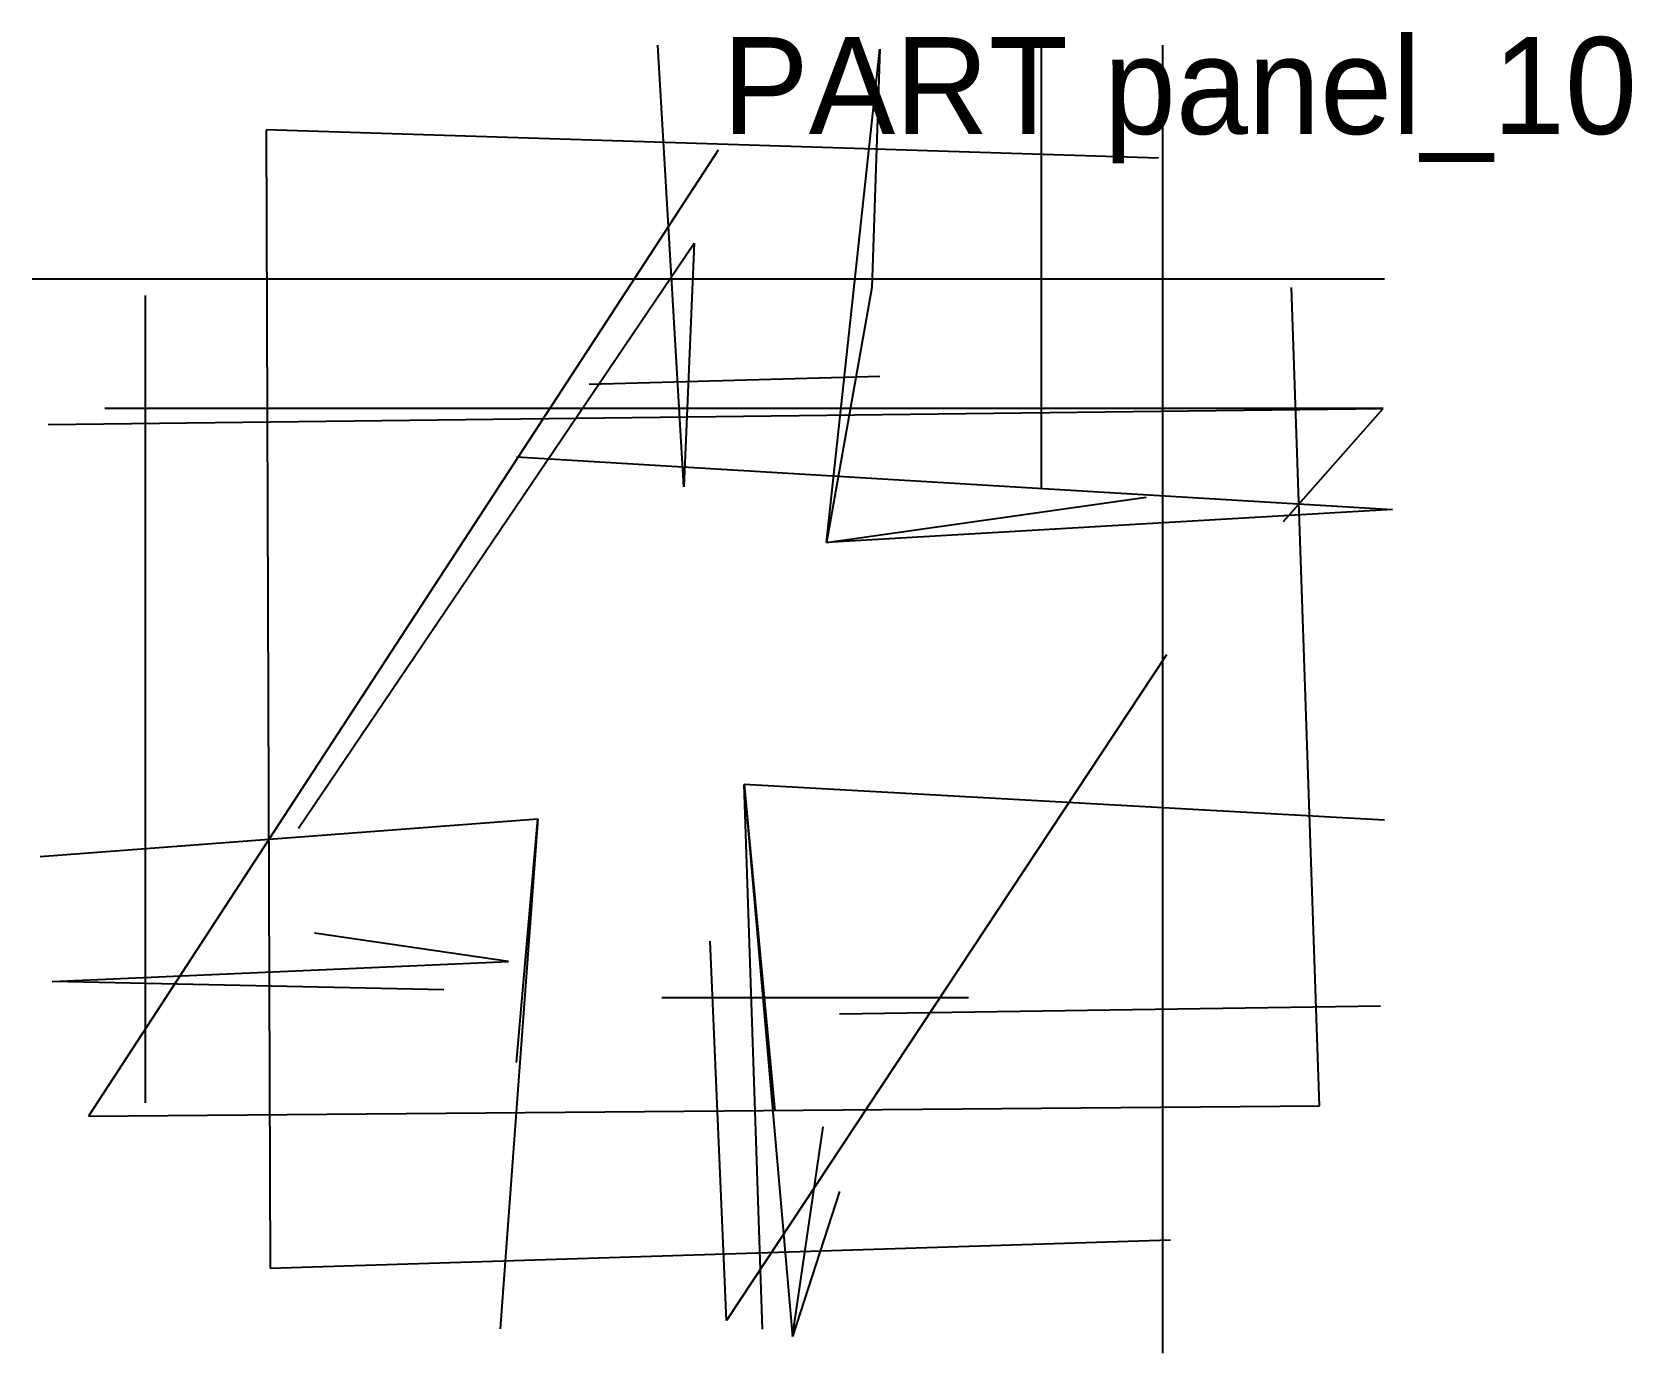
# Model space of a CAD drawing. Header units: millimetres. Extents: x 0 to 198, y 1 to 165.
import ezdxf

# ---------------------------------------------------------------- set-up
doc = ezdxf.new("R2010")
doc.units = ezdxf.units.MM
doc.layers.add('ANNOTATIONS', color=3, linetype='Continuous')
doc.layers.add('GEOMETRY', color=7, linetype='Continuous')

msp = doc.modelspace()

# ---------------------------------------------------------------- linework, layer by layer
at = {"layer": 'GEOMETRY'}
for p, q in [((80.72, 108.28), (77.5, 163)), ((98.42, 101.42), (105, 162.5)), ((105, 162.5), (104, 133)), ((125, 163), (125, 108)), ((140, 163), (140, 1)), ((139.5, 149), (29, 152.5)), ((29, 152.5), (29.5, 11.5)), ((85, 150), (7, 30.33)), ((33, 66), (82, 138.5)), ((82, 138.5), (80.72, 108.28)), ((167.5, 134), (0, 134)), ((104, 133), (98.42, 101.42)), ((159.44, 31.62), (156, 133)), ((14, 132), (14, 32)), ((69, 121), (105, 122)), ((2, 116), (167.33, 118)), ((167.33, 118), (9, 118)), ((155, 104), (167.33, 118)), ((60, 112), (168.5, 105.5)), ((98.42, 101.42), (138, 107)), ((168.5, 105.5), (98.42, 101.42)), ((140.5, 87.5), (86, 5.04)), ((167.5, 67), (88.2, 71.44)), ((90.46, 3.95), (88.2, 71.44)), ((88.2, 71.44), (92, 31)), ((88.2, 71.44), (94.18, 3.05)), ((1, 62.5), (62.65, 67.15)), ((62.65, 67.15), (58, 4)), ((60, 37), (62.65, 67.15)), ((59, 49.5), (35, 53)), ((86, 5.04), (84, 52)), ((2.5, 47), (59, 49.5)), ((51, 46), (2.5, 47)), ((116, 45), (78, 45)), ((100, 43), (167, 44)), ((7, 30.33), (159.44, 31.62)), ((94.18, 3.05), (98, 29)), ((100, 21), (94.18, 3.05)), ((29.5, 11.5), (141, 15))]:
    msp.add_line(p, q, dxfattribs=at)

# ---------------------------------------------------------------- texts
at = {"layer": 'ANNOTATIONS'}
msp.add_text('PART panel_10', height=12, dxfattribs=at).set_placement((85.5, 152))

doc.saveas('drawing.dxf')
